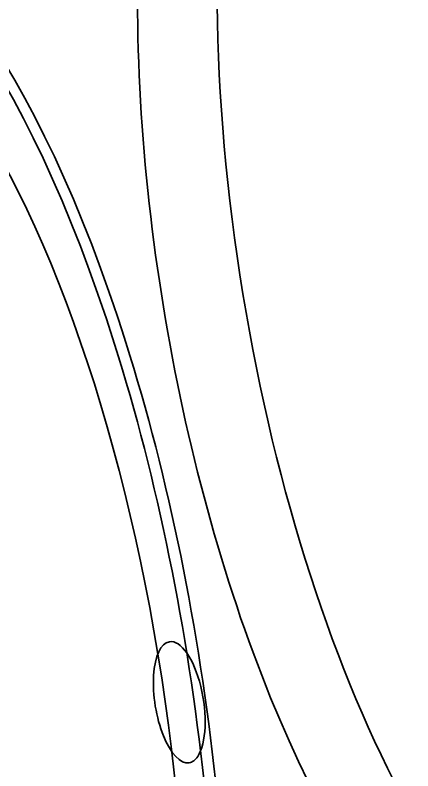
# Model space of a CAD drawing. Extents: x 23 to 587, y 4 to 413.
# Drawn here: x 435.02 to 446.36, y 151.61 to 173.17 of the extents above; entities that cross this region are included whole.
import ezdxf

# ---------------------------------------------------------------- set-up
doc = ezdxf.new("R2010")
doc.units = 0
doc.layers.get('0').update_dxf_attribs({"lineweight": 13})

# ---------------------------------------------------------------- blocks, each defined once
blk = doc.blocks.new('BLOCK6951')
at = {"color": 7, "lineweight": 35}
for centre, major_axis, start_param in [((-0.087, -0.188), (-6.501, 49.828), 3.141627), ((-0.734, -0.272), (-6.501, 49.828), 3.141627), ((-0.734, -0.272), (-5.919, 45.366), 4.354271)]:
    blk.add_ellipse(centre, major_axis=major_axis, ratio=0.361678, start_param=start_param, end_param=6.28322, dxfattribs=at)
blk = doc.blocks.new('BLOCK6953')
at = {"color": 7, "lineweight": 35}
for centre, major_axis, start_param, end_param in [((55.303, 9.036), (7.418, -45.398), 3.141552, 6.283145), ((59.836, 9.777), (7.418, -45.398), 3.268221, 6.156562), ((38.264, -16.462), (0.564, -3.454), 0.400484, 3.141616), ((38.264, -16.462), (0.564, -3.454), 3.141616, 6.283209), ((38.264, -16.462), (0.564, -3.454), 0.000023, 0.400484)]:
    blk.add_ellipse(centre, major_axis=major_axis, ratio=0.395238, start_param=start_param, end_param=end_param, dxfattribs=at)

msp = doc.modelspace()

# ---------------------------------------------------------------- block references
at = {"lineweight": 0, "xscale": 0.5, "yscale": 0.5, "zscale": 0.5}
for name, p in [('BLOCK6953', (420.57, 161.8014)), ('BLOCK6951', (431.573, 151.8767))]:
    msp.add_blockref(name, p, dxfattribs=at)

doc.saveas('drawing.dxf')
